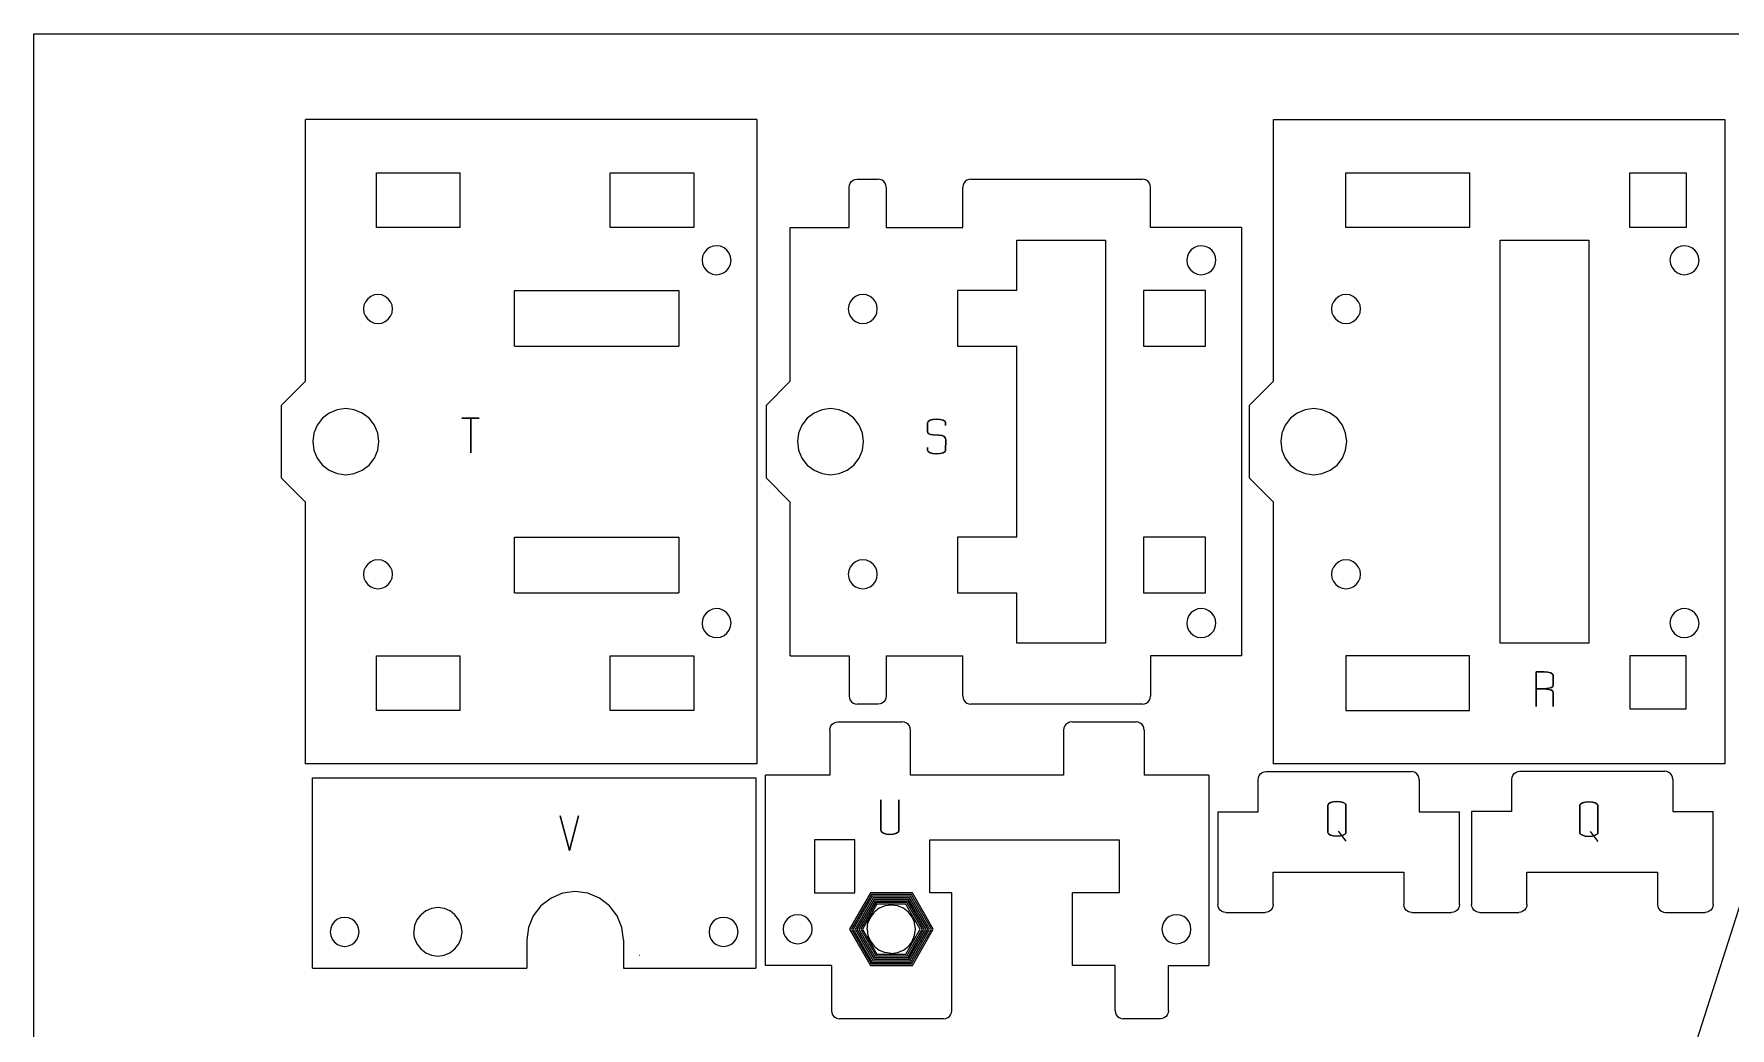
# Model space of a CAD drawing. Header units: millimetres. Extents: x -406 to 406, y -462 to 462.
# Drawn here: x -406.4 to -196, y 339.1 to 462.4 of the extents above; entities that cross this region are included whole.
import ezdxf

# ---------------------------------------------------------------- set-up
doc = ezdxf.new("R2010")
doc.units = ezdxf.units.MM
doc.header["$MEASUREMENT"] = 0

msp = doc.modelspace()

# ---------------------------------------------------------------- linework, layer by layer
for p, q in [((-406.4, 5.16), (-406.4, 462.36)), ((-406.4, 462.36), (406.4, 462.36)), ((-316.71, 451.75), (-372.71, 451.75)), ((-372.71, 419.29), (-372.71, 451.75)), ((-316.71, 451.75), (-316.71, 371.85)), ((-252.61, 451.75), (-196.61, 451.75)), ((-252.61, 419.29), (-252.61, 451.75)), ((-196.61, 451.75), (-196.61, 371.85)), ((-363.91, 445.15), (-353.51, 445.15)), ((-363.91, 438.35), (-363.91, 445.15)), ((-353.51, 438.35), (-353.51, 445.15)), ((-334.91, 445.15), (-324.51, 445.15)), ((-334.91, 438.35), (-334.91, 445.15)), ((-324.51, 445.15), (-324.51, 438.35)), ((-305.12, 443.85), (-304.96, 444.05)), ((-304.96, 444.05), (-304.76, 444.21)), ((-304.76, 444.21), (-304.51, 444.31)), ((-304.51, 444.31), (-304.26, 444.35)), ((-304.26, 444.35), (-301.66, 444.35)), ((-301.4, 444.31), (-301.66, 444.35)), ((-301.16, 444.21), (-301.4, 444.31)), ((-300.95, 444.05), (-301.16, 444.21)), ((-300.79, 443.85), (-300.95, 444.05)), ((-290.86, 444.05), (-291.02, 443.85)), ((-290.66, 444.21), (-290.86, 444.05)), ((-290.42, 444.31), (-290.66, 444.21)), ((-290.16, 444.35), (-290.42, 444.31)), ((-290.16, 444.35), (-268.86, 444.35)), ((-268.6, 444.31), (-268.86, 444.35)), ((-268.36, 444.21), (-268.6, 444.31)), ((-268.15, 444.05), (-268.36, 444.21)), ((-267.99, 443.85), (-268.15, 444.05)), ((-243.61, 438.35), (-243.61, 445.15)), ((-243.61, 445.15), (-228.3, 445.15)), ((-228.3, 445.15), (-228.3, 438.35)), ((-208.41, 438.35), (-208.41, 445.15)), ((-208.41, 445.15), (-201.41, 445.15)), ((-201.41, 445.15), (-201.41, 438.35)), ((-305.26, 443.35), (-305.22, 443.61)), ((-305.26, 438.35), (-305.26, 443.35)), ((-305.22, 443.61), (-305.12, 443.85)), ((-300.69, 443.61), (-300.79, 443.85)), ((-300.66, 443.35), (-300.69, 443.61)), ((-300.66, 443.35), (-300.66, 438.35)), ((-291.12, 443.61), (-291.16, 443.35)), ((-291.16, 438.35), (-291.16, 443.35)), ((-291.02, 443.85), (-291.12, 443.61)), ((-267.89, 443.61), (-267.99, 443.85)), ((-267.86, 443.35), (-267.89, 443.61)), ((-267.86, 438.35), (-267.86, 443.35)), ((-353.51, 438.35), (-363.91, 438.35)), ((-324.51, 438.35), (-334.91, 438.35)), ((-312.56, 419.29), (-312.56, 438.35)), ((-312.56, 438.35), (-305.26, 438.35)), ((-300.66, 438.35), (-291.16, 438.35)), ((-256.56, 438.35), (-267.86, 438.35)), ((-256.56, 438.35), (-256.56, 385.25)), ((-228.3, 438.35), (-243.61, 438.35)), ((-201.41, 438.35), (-208.41, 438.35)), ((-322.57, 435.88), (-322.95, 435.6)), ((-322.14, 436.05), (-322.57, 435.88)), ((-321.67, 436.1), (-322.14, 436.05)), ((-321.21, 436.03), (-321.67, 436.1)), ((-320.78, 435.84), (-321.21, 436.03)), ((-320.41, 435.54), (-320.78, 435.84)), ((-284.44, 430.55), (-284.44, 436.8)), ((-284.44, 436.8), (-273.44, 436.8)), ((-273.44, 436.8), (-273.44, 386.8)), ((-262.42, 435.88), (-262.8, 435.6)), ((-261.98, 436.05), (-262.42, 435.88)), ((-261.52, 436.1), (-261.98, 436.05)), ((-261.05, 436.02), (-261.52, 436.1)), ((-260.62, 435.84), (-261.05, 436.02)), ((-260.26, 435.54), (-260.62, 435.84)), ((-224.49, 386.8), (-224.49, 436.8)), ((-224.49, 436.8), (-213.49, 436.8)), ((-213.49, 436.8), (-213.49, 386.8)), ((-202.47, 435.88), (-202.85, 435.6)), ((-202.04, 436.05), (-202.47, 435.88)), ((-201.57, 436.1), (-202.04, 436.05)), ((-201.11, 436.02), (-201.57, 436.1)), ((-200.68, 435.84), (-201.11, 436.02)), ((-200.31, 435.54), (-200.68, 435.84)), ((-323.44, 434.8), (-323.51, 434.34)), ((-323.51, 434.34), (-323.46, 433.87)), ((-323.46, 433.87), (-323.29, 433.43)), ((-323.25, 435.23), (-323.44, 434.8)), ((-322.95, 435.6), (-323.25, 435.23)), ((-320.13, 435.16), (-320.41, 435.54)), ((-320.17, 433.36), (-319.98, 433.79)), ((-319.96, 434.72), (-320.13, 435.16)), ((-319.98, 433.79), (-319.91, 434.26)), ((-319.91, 434.26), (-319.96, 434.72)), ((-263.29, 434.8), (-263.36, 434.34)), ((-263.36, 434.34), (-263.31, 433.87)), ((-263.31, 433.87), (-263.14, 433.43)), ((-263.1, 435.23), (-263.29, 434.8)), ((-262.8, 435.6), (-263.1, 435.23)), ((-259.98, 435.16), (-260.26, 435.54)), ((-260.02, 433.36), (-259.83, 433.79)), ((-259.81, 434.72), (-259.98, 435.16)), ((-259.83, 433.79), (-259.76, 434.26)), ((-259.76, 434.26), (-259.81, 434.72)), ((-203.34, 434.8), (-203.41, 434.34)), ((-203.41, 434.34), (-203.36, 433.87)), ((-203.36, 433.87), (-203.19, 433.43)), ((-203.15, 435.23), (-203.34, 434.8)), ((-202.85, 435.6), (-203.15, 435.23)), ((-200.03, 435.16), (-200.31, 435.54)), ((-200.07, 433.36), (-199.88, 433.79)), ((-199.86, 434.72), (-200.03, 435.16)), ((-199.88, 433.79), (-199.81, 434.26)), ((-199.81, 434.26), (-199.86, 434.72)), ((-323.29, 433.43), (-323.01, 433.05)), ((-323.01, 433.05), (-322.64, 432.76)), ((-322.64, 432.76), (-322.21, 432.57)), ((-322.21, 432.57), (-321.75, 432.5)), ((-321.75, 432.5), (-321.28, 432.55)), ((-321.28, 432.55), (-320.84, 432.72)), ((-320.84, 432.72), (-320.47, 433)), ((-320.47, 433), (-320.17, 433.36)), ((-263.14, 433.43), (-262.86, 433.05)), ((-262.86, 433.05), (-262.49, 432.76)), ((-262.49, 432.76), (-262.06, 432.57)), ((-262.06, 432.57), (-261.6, 432.5)), ((-261.6, 432.5), (-261.13, 432.55)), ((-261.13, 432.55), (-260.69, 432.72)), ((-260.69, 432.72), (-260.31, 433)), ((-260.31, 433), (-260.02, 433.36)), ((-203.19, 433.43), (-202.91, 433.05)), ((-202.91, 433.05), (-202.55, 432.76)), ((-202.55, 432.76), (-202.12, 432.57)), ((-202.12, 432.57), (-201.65, 432.5)), ((-201.65, 432.5), (-201.18, 432.55)), ((-201.18, 432.55), (-200.75, 432.72)), ((-200.75, 432.72), (-200.37, 433)), ((-200.37, 433), (-200.07, 433.36)), ((-364.98, 429.52), (-365.27, 429.15)), ((-364.61, 429.81), (-364.98, 429.52)), ((-364.18, 429.99), (-364.61, 429.81)), ((-363.71, 430.05), (-364.18, 429.99)), ((-363.24, 429.99), (-363.71, 430.05)), ((-362.81, 429.81), (-363.24, 429.99)), ((-362.44, 429.52), (-362.81, 429.81)), ((-362.15, 429.15), (-362.44, 429.52)), ((-346.76, 430.55), (-326.39, 430.55)), ((-346.76, 423.65), (-346.76, 430.55)), ((-326.39, 430.55), (-326.39, 423.65)), ((-304.83, 429.52), (-305.12, 429.15)), ((-304.46, 429.81), (-304.83, 429.52)), ((-304.02, 429.99), (-304.46, 429.81)), ((-303.56, 430.05), (-304.02, 429.99)), ((-303.09, 429.99), (-303.56, 430.05)), ((-302.66, 429.81), (-303.09, 429.99)), ((-302.29, 429.52), (-302.66, 429.81)), ((-302, 429.15), (-302.29, 429.52)), ((-291.81, 430.55), (-291.81, 423.65)), ((-284.44, 430.55), (-291.81, 430.55)), ((-268.74, 430.55), (-268.74, 423.65)), ((-261.04, 430.55), (-268.74, 430.55)), ((-261.04, 423.65), (-261.04, 430.55)), ((-244.88, 429.52), (-245.17, 429.15)), ((-244.51, 429.81), (-244.88, 429.52)), ((-244.08, 429.99), (-244.51, 429.81)), ((-243.61, 430.05), (-244.08, 429.99)), ((-243.14, 429.99), (-243.61, 430.05)), ((-242.71, 429.81), (-243.14, 429.99)), ((-242.34, 429.52), (-242.71, 429.81)), ((-242.05, 429.15), (-242.34, 429.52)), ((-365.45, 428.71), (-365.51, 428.25)), ((-365.51, 428.25), (-365.45, 427.78)), ((-365.27, 429.15), (-365.45, 428.71)), ((-365.45, 427.78), (-365.27, 427.35)), ((-365.27, 427.35), (-364.98, 426.97)), ((-362.44, 426.97), (-362.15, 427.35)), ((-361.97, 428.71), (-362.15, 429.15)), ((-362.15, 427.35), (-361.97, 427.78)), ((-361.91, 428.25), (-361.97, 428.71)), ((-361.97, 427.78), (-361.91, 428.25)), ((-305.3, 428.71), (-305.36, 428.25)), ((-305.36, 428.25), (-305.3, 427.78)), ((-305.12, 429.15), (-305.3, 428.71)), ((-305.3, 427.78), (-305.12, 427.35)), ((-305.12, 427.35), (-304.83, 426.97)), ((-302.29, 426.97), (-302, 427.35)), ((-301.82, 428.71), (-302, 429.15)), ((-302, 427.35), (-301.82, 427.78)), ((-301.76, 428.25), (-301.82, 428.71)), ((-301.82, 427.78), (-301.76, 428.25)), ((-245.35, 428.71), (-245.41, 428.25)), ((-245.41, 428.25), (-245.35, 427.78)), ((-245.17, 429.15), (-245.35, 428.71)), ((-245.35, 427.78), (-245.17, 427.35)), ((-245.17, 427.35), (-244.88, 426.97)), ((-242.34, 426.97), (-242.05, 427.35)), ((-241.87, 428.71), (-242.05, 429.15)), ((-242.05, 427.35), (-241.87, 427.78)), ((-241.81, 428.25), (-241.87, 428.71)), ((-241.87, 427.78), (-241.81, 428.25)), ((-364.98, 426.97), (-364.61, 426.69)), ((-364.61, 426.69), (-364.18, 426.51)), ((-364.18, 426.51), (-363.71, 426.45)), ((-363.71, 426.45), (-363.24, 426.51)), ((-363.24, 426.51), (-362.81, 426.69)), ((-362.81, 426.69), (-362.44, 426.97)), ((-304.83, 426.97), (-304.46, 426.69)), ((-304.46, 426.69), (-304.02, 426.51)), ((-304.02, 426.51), (-303.56, 426.45)), ((-303.56, 426.45), (-303.09, 426.51)), ((-303.09, 426.51), (-302.66, 426.69)), ((-302.66, 426.69), (-302.29, 426.97)), ((-244.88, 426.97), (-244.51, 426.69)), ((-244.51, 426.69), (-244.08, 426.51)), ((-244.08, 426.51), (-243.61, 426.45)), ((-243.61, 426.45), (-243.14, 426.51)), ((-243.14, 426.51), (-242.71, 426.69)), ((-242.71, 426.69), (-242.34, 426.97)), ((-346.76, 423.65), (-326.39, 423.65)), ((-291.81, 423.65), (-284.44, 423.65)), ((-284.44, 399.95), (-284.44, 423.65)), ((-268.74, 423.65), (-261.04, 423.65)), ((-375.71, 416.29), (-372.71, 419.29)), ((-315.56, 416.29), (-312.56, 419.29)), ((-255.61, 416.29), (-252.61, 419.29)), ((-375.71, 416.29), (-375.71, 407.31)), ((-370.61, 414.7), (-371.26, 413.85)), ((-369.76, 415.35), (-370.61, 414.7)), ((-368.77, 415.76), (-369.76, 415.35)), ((-367.71, 415.9), (-368.77, 415.76)), ((-366.65, 415.76), (-367.71, 415.9)), ((-365.66, 415.35), (-366.65, 415.76)), ((-364.81, 414.7), (-365.66, 415.35)), ((-364.16, 413.85), (-364.81, 414.7)), ((-352.21, 414.73), (-353.29, 414.73)), ((-353.29, 414.73), (-351.15, 414.73)), ((-351.15, 414.73), (-352.21, 414.73)), ((-352.21, 414.73), (-352.21, 410.43)), ((-352.21, 410.43), (-352.21, 414.73)), ((-315.56, 416.29), (-315.56, 411.83)), ((-310.46, 414.7), (-311.11, 413.85)), ((-309.61, 415.35), (-310.46, 414.7)), ((-308.62, 415.76), (-309.61, 415.35)), ((-307.56, 415.9), (-308.62, 415.76)), ((-306.5, 415.76), (-307.56, 415.9)), ((-305.51, 415.35), (-306.5, 415.76)), ((-304.66, 414.7), (-305.51, 415.35)), ((-304.01, 413.85), (-304.66, 414.7)), ((-294.85, 414.55), (-294.41, 414.59)), ((-294.41, 414.59), (-294.85, 414.55)), ((-294.41, 414.59), (-293.97, 414.55)), ((-293.97, 414.55), (-294.41, 414.59)), ((-255.61, 416.29), (-255.61, 407.31)), ((-250.51, 414.7), (-251.16, 413.85)), ((-249.66, 415.35), (-250.51, 414.7)), ((-248.67, 415.76), (-249.66, 415.35)), ((-247.61, 415.9), (-248.67, 415.76)), ((-246.55, 415.76), (-247.61, 415.9)), ((-245.56, 415.35), (-246.55, 415.76)), ((-244.71, 414.7), (-245.56, 415.35)), ((-244.06, 413.85), (-244.71, 414.7)), ((-371.67, 412.86), (-371.81, 411.8)), ((-371.26, 413.85), (-371.67, 412.86)), ((-363.75, 412.86), (-364.16, 413.85)), ((-363.61, 411.8), (-363.75, 412.86)), ((-311.52, 412.86), (-311.66, 411.8)), ((-311.11, 413.85), (-311.52, 412.86)), ((-303.6, 412.86), (-304.01, 413.85)), ((-303.46, 411.8), (-303.6, 412.86)), ((-295.53, 414.11), (-295.51, 414.2)), ((-295.51, 414.2), (-295.53, 414.11)), ((-295.53, 413.04), (-295.53, 414.11)), ((-295.53, 414.11), (-295.53, 413.04)), ((-295.51, 412.93), (-295.53, 413.04)), ((-295.53, 413.04), (-295.51, 412.93)), ((-295.51, 414.2), (-295.45, 414.29)), ((-295.45, 414.29), (-295.51, 414.2)), ((-295.43, 412.83), (-295.51, 412.93)), ((-295.51, 412.93), (-295.43, 412.83)), ((-295.45, 414.29), (-295.21, 414.45)), ((-295.21, 414.45), (-295.45, 414.29)), ((-295.14, 412.67), (-295.43, 412.83)), ((-295.43, 412.83), (-295.14, 412.67)), ((-295.21, 414.45), (-294.85, 414.55)), ((-294.85, 414.55), (-295.21, 414.45)), ((-294.82, 412.63), (-295.14, 412.67)), ((-295.14, 412.67), (-294.82, 412.63)), ((-294.14, 412.61), (-294.82, 412.63)), ((-294.82, 412.63), (-294.14, 412.61)), ((-293.76, 412.57), (-294.14, 412.61)), ((-294.14, 412.61), (-293.76, 412.57)), ((-293.97, 414.55), (-293.6, 414.45)), ((-293.6, 414.45), (-293.97, 414.55)), ((-293.49, 412.47), (-293.76, 412.57)), ((-293.76, 412.57), (-293.49, 412.47)), ((-293.6, 414.45), (-293.36, 414.29)), ((-293.36, 414.29), (-293.6, 414.45)), ((-293.36, 414.29), (-293.3, 414.2)), ((-293.3, 414.2), (-293.36, 414.29)), ((-293.3, 414.2), (-293.28, 414.11)), ((-293.28, 414.11), (-293.3, 414.2)), ((-293.28, 414.11), (-293.28, 413.8)), ((-293.28, 413.8), (-293.28, 414.11)), ((-251.57, 412.86), (-251.71, 411.8)), ((-251.16, 413.85), (-251.57, 412.86)), ((-243.65, 412.86), (-244.06, 413.85)), ((-243.51, 411.8), (-243.65, 412.86)), ((-371.81, 411.8), (-371.67, 410.74)), ((-371.67, 410.74), (-371.26, 409.75)), ((-364.16, 409.75), (-363.75, 410.74)), ((-363.75, 410.74), (-363.61, 411.8)), ((-315.56, 411.83), (-315.56, 411.8)), ((-315.56, 411.8), (-315.56, 411.77)), ((-315.56, 411.77), (-315.56, 407.31)), ((-311.66, 411.8), (-311.52, 410.74)), ((-311.52, 410.74), (-311.11, 409.75)), ((-304.01, 409.75), (-303.6, 410.74)), ((-303.6, 410.74), (-303.46, 411.8)), ((-295.53, 411.06), (-295.53, 410.76)), ((-295.53, 410.76), (-295.53, 411.06)), ((-295.53, 410.76), (-295.51, 410.66)), ((-295.51, 410.66), (-295.53, 410.76)), ((-295.51, 410.66), (-295.45, 410.57)), ((-295.45, 410.57), (-295.51, 410.66)), ((-295.45, 410.57), (-295.21, 410.42)), ((-295.21, 410.42), (-295.45, 410.57)), ((-295.21, 410.42), (-294.85, 410.31)), ((-294.85, 410.31), (-295.21, 410.42)), ((-293.97, 410.31), (-293.6, 410.42)), ((-293.6, 410.42), (-293.97, 410.31)), ((-293.6, 410.42), (-293.36, 410.57)), ((-293.36, 410.57), (-293.6, 410.42)), ((-293.33, 412.28), (-293.49, 412.47)), ((-293.49, 412.47), (-293.33, 412.28)), ((-293.36, 410.57), (-293.3, 410.66)), ((-293.3, 410.66), (-293.36, 410.57)), ((-293.27, 412.03), (-293.33, 412.28)), ((-293.33, 412.28), (-293.27, 412.03)), ((-293.3, 410.66), (-293.28, 410.76)), ((-293.28, 410.76), (-293.3, 410.66)), ((-293.28, 410.76), (-293.27, 412.03)), ((-293.27, 412.03), (-293.28, 410.76)), ((-251.71, 411.8), (-251.57, 410.74)), ((-251.57, 410.74), (-251.16, 409.75)), ((-244.06, 409.75), (-243.65, 410.74)), ((-243.65, 410.74), (-243.51, 411.8)), ((-371.26, 409.75), (-370.61, 408.9)), ((-370.61, 408.9), (-369.76, 408.25)), ((-365.66, 408.25), (-364.81, 408.9)), ((-364.81, 408.9), (-364.16, 409.75)), ((-311.11, 409.75), (-310.46, 408.9)), ((-310.46, 408.9), (-309.61, 408.25)), ((-305.51, 408.25), (-304.66, 408.9)), ((-304.66, 408.9), (-304.01, 409.75)), ((-294.85, 410.31), (-294.41, 410.28)), ((-294.41, 410.28), (-294.85, 410.31)), ((-294.41, 410.28), (-293.97, 410.31)), ((-293.97, 410.31), (-294.41, 410.28)), ((-251.16, 409.75), (-250.51, 408.9)), ((-250.51, 408.9), (-249.66, 408.25)), ((-245.56, 408.25), (-244.71, 408.9)), ((-244.71, 408.9), (-244.06, 409.75)), ((-375.71, 407.31), (-372.71, 404.31)), ((-369.76, 408.25), (-368.77, 407.84)), ((-368.77, 407.84), (-367.71, 407.7)), ((-367.71, 407.7), (-366.65, 407.84)), ((-366.65, 407.84), (-365.66, 408.25)), ((-315.56, 407.31), (-312.56, 404.31)), ((-309.61, 408.25), (-308.62, 407.84)), ((-308.62, 407.84), (-307.56, 407.7)), ((-307.56, 407.7), (-306.5, 407.84)), ((-306.5, 407.84), (-305.51, 408.25)), ((-255.61, 407.31), (-252.61, 404.31)), ((-249.66, 408.25), (-248.67, 407.84)), ((-248.67, 407.84), (-247.61, 407.7)), ((-247.61, 407.7), (-246.55, 407.84)), ((-246.55, 407.84), (-245.56, 408.25)), ((-372.71, 371.85), (-372.71, 404.31)), ((-312.56, 385.25), (-312.56, 404.31)), ((-252.61, 371.85), (-252.61, 404.31)), ((-346.76, 393.05), (-346.76, 399.95)), ((-346.76, 399.95), (-326.39, 399.95)), ((-326.39, 399.95), (-326.39, 393.05)), ((-284.44, 399.95), (-291.81, 399.95)), ((-291.81, 399.95), (-291.81, 393.05)), ((-268.74, 399.95), (-268.74, 393.05)), ((-261.04, 399.95), (-268.74, 399.95)), ((-261.04, 393.05), (-261.04, 399.95)), ((-365.45, 395.81), (-365.51, 395.35)), ((-365.27, 396.25), (-365.45, 395.81)), ((-364.98, 396.62), (-365.27, 396.25)), ((-364.61, 396.91), (-364.98, 396.62)), ((-364.18, 397.09), (-364.61, 396.91)), ((-363.71, 397.15), (-364.18, 397.09)), ((-363.24, 397.09), (-363.71, 397.15)), ((-362.81, 396.91), (-363.24, 397.09)), ((-362.44, 396.62), (-362.81, 396.91)), ((-362.15, 396.25), (-362.44, 396.62)), ((-361.97, 395.81), (-362.15, 396.25)), ((-361.91, 395.35), (-361.97, 395.81)), ((-305.3, 395.81), (-305.36, 395.35)), ((-305.12, 396.25), (-305.3, 395.81)), ((-304.83, 396.62), (-305.12, 396.25)), ((-304.46, 396.91), (-304.83, 396.62)), ((-304.02, 397.09), (-304.46, 396.91)), ((-303.56, 397.15), (-304.02, 397.09)), ((-303.09, 397.09), (-303.56, 397.15)), ((-302.66, 396.91), (-303.09, 397.09)), ((-302.29, 396.62), (-302.66, 396.91)), ((-302, 396.25), (-302.29, 396.62)), ((-301.82, 395.81), (-302, 396.25)), ((-301.76, 395.35), (-301.82, 395.81)), ((-245.35, 395.81), (-245.41, 395.35)), ((-245.17, 396.25), (-245.35, 395.81)), ((-244.88, 396.62), (-245.17, 396.25)), ((-244.51, 396.91), (-244.88, 396.62)), ((-244.08, 397.09), (-244.51, 396.91)), ((-243.61, 397.15), (-244.08, 397.09)), ((-243.14, 397.09), (-243.61, 397.15)), ((-242.71, 396.91), (-243.14, 397.09)), ((-242.34, 396.62), (-242.71, 396.91)), ((-242.05, 396.25), (-242.34, 396.62)), ((-241.87, 395.81), (-242.05, 396.25)), ((-241.81, 395.35), (-241.87, 395.81)), ((-365.51, 395.35), (-365.45, 394.88)), ((-365.45, 394.88), (-365.27, 394.45)), ((-365.27, 394.45), (-364.98, 394.07)), ((-364.98, 394.07), (-364.61, 393.79)), ((-364.61, 393.79), (-364.18, 393.61)), ((-364.18, 393.61), (-363.71, 393.55)), ((-363.71, 393.55), (-363.24, 393.61)), ((-363.24, 393.61), (-362.81, 393.79)), ((-362.81, 393.79), (-362.44, 394.07)), ((-362.44, 394.07), (-362.15, 394.45)), ((-362.15, 394.45), (-361.97, 394.88)), ((-361.97, 394.88), (-361.91, 395.35)), ((-305.36, 395.35), (-305.3, 394.88)), ((-305.3, 394.88), (-305.12, 394.45)), ((-305.12, 394.45), (-304.83, 394.07)), ((-304.83, 394.07), (-304.46, 393.79)), ((-304.46, 393.79), (-304.02, 393.61)), ((-304.02, 393.61), (-303.56, 393.55)), ((-303.56, 393.55), (-303.09, 393.61)), ((-303.09, 393.61), (-302.66, 393.79)), ((-302.66, 393.79), (-302.29, 394.07)), ((-302.29, 394.07), (-302, 394.45)), ((-302, 394.45), (-301.82, 394.88)), ((-301.82, 394.88), (-301.76, 395.35)), ((-245.41, 395.35), (-245.35, 394.88)), ((-245.35, 394.88), (-245.17, 394.45)), ((-245.17, 394.45), (-244.88, 394.07)), ((-244.88, 394.07), (-244.51, 393.79)), ((-244.51, 393.79), (-244.08, 393.61)), ((-244.08, 393.61), (-243.61, 393.55)), ((-243.61, 393.55), (-243.14, 393.61)), ((-243.14, 393.61), (-242.71, 393.79)), ((-242.71, 393.79), (-242.34, 394.07)), ((-242.34, 394.07), (-242.05, 394.45)), ((-242.05, 394.45), (-241.87, 394.88)), ((-241.87, 394.88), (-241.81, 395.35)), ((-346.76, 393.05), (-326.39, 393.05)), ((-291.81, 393.05), (-284.44, 393.05)), ((-284.44, 386.8), (-284.44, 393.05)), ((-268.74, 393.05), (-261.04, 393.05)), ((-323.46, 389.72), (-323.51, 389.26)), ((-323.29, 390.16), (-323.46, 389.72)), ((-323.01, 390.54), (-323.29, 390.16)), ((-322.64, 390.84), (-323.01, 390.54)), ((-322.21, 391.03), (-322.64, 390.84)), ((-321.75, 391.1), (-322.21, 391.03)), ((-321.28, 391.05), (-321.75, 391.1)), ((-320.84, 390.88), (-321.28, 391.05)), ((-320.47, 390.6), (-320.84, 390.88)), ((-320.17, 390.23), (-320.47, 390.6)), ((-319.98, 389.8), (-320.17, 390.23)), ((-319.91, 389.34), (-319.98, 389.8)), ((-319.96, 388.87), (-319.91, 389.34)), ((-263.28, 389.81), (-263.36, 389.34)), ((-263.36, 389.34), (-263.31, 388.88)), ((-263.09, 390.24), (-263.28, 389.81)), ((-262.8, 390.6), (-263.09, 390.24)), ((-262.42, 390.88), (-262.8, 390.6)), ((-261.98, 391.05), (-262.42, 390.88)), ((-261.51, 391.1), (-261.98, 391.05)), ((-261.05, 391.02), (-261.51, 391.1)), ((-260.62, 390.83), (-261.05, 391.02)), ((-260.25, 390.54), (-260.62, 390.83)), ((-259.98, 390.16), (-260.25, 390.54)), ((-259.81, 389.72), (-259.98, 390.16)), ((-259.76, 389.25), (-259.81, 389.72)), ((-203.34, 389.8), (-203.41, 389.34)), ((-203.41, 389.34), (-203.36, 388.87)), ((-203.15, 390.23), (-203.34, 389.8)), ((-202.85, 390.6), (-203.15, 390.23)), ((-202.47, 390.88), (-202.85, 390.6)), ((-202.03, 391.05), (-202.47, 390.88)), ((-201.57, 391.1), (-202.03, 391.05)), ((-201.1, 391.02), (-201.57, 391.1)), ((-200.67, 390.83), (-201.1, 391.02)), ((-200.31, 390.54), (-200.67, 390.83)), ((-200.03, 390.16), (-200.31, 390.54)), ((-199.86, 389.72), (-200.03, 390.16)), ((-199.81, 389.25), (-199.86, 389.72)), ((-323.51, 389.26), (-323.44, 388.79)), ((-323.44, 388.79), (-323.25, 388.36)), ((-323.25, 388.36), (-322.95, 388)), ((-322.95, 388), (-322.57, 387.72)), ((-322.57, 387.72), (-322.14, 387.55)), ((-322.14, 387.55), (-321.67, 387.5)), ((-321.67, 387.5), (-321.21, 387.57)), ((-321.21, 387.57), (-320.78, 387.76)), ((-320.78, 387.76), (-320.41, 388.05)), ((-320.41, 388.05), (-320.13, 388.43)), ((-320.13, 388.43), (-319.96, 388.87)), ((-263.31, 388.88), (-263.14, 388.44)), ((-263.14, 388.44), (-262.86, 388.06)), ((-262.86, 388.06), (-262.5, 387.76)), ((-262.5, 387.76), (-262.07, 387.57)), ((-262.07, 387.57), (-261.6, 387.5)), ((-261.6, 387.5), (-261.14, 387.55)), ((-261.14, 387.55), (-260.7, 387.72)), ((-260.7, 387.72), (-260.32, 387.99)), ((-260.32, 387.99), (-260.02, 388.36)), ((-260.02, 388.36), (-259.83, 388.79)), ((-259.83, 388.79), (-259.76, 389.25)), ((-203.36, 388.87), (-203.19, 388.44)), ((-203.19, 388.44), (-202.91, 388.06)), ((-202.91, 388.06), (-202.55, 387.76)), ((-202.55, 387.76), (-202.12, 387.57)), ((-202.12, 387.57), (-201.65, 387.5)), ((-201.65, 387.5), (-201.19, 387.55)), ((-201.19, 387.55), (-200.75, 387.72)), ((-200.75, 387.72), (-200.37, 387.99)), ((-200.37, 387.99), (-200.07, 388.36)), ((-200.07, 388.36), (-199.88, 388.79)), ((-199.88, 388.79), (-199.81, 389.25)), ((-363.91, 385.25), (-353.51, 385.25)), ((-363.91, 378.45), (-363.91, 385.25)), ((-353.51, 378.45), (-353.51, 385.25)), ((-334.91, 385.25), (-324.51, 385.25)), ((-334.91, 378.45), (-334.91, 385.25)), ((-324.51, 385.25), (-324.51, 378.45)), ((-312.56, 385.25), (-305.26, 385.25)), ((-305.26, 385.25), (-305.25, 380.25)), ((-300.66, 385.25), (-300.66, 380.25)), ((-300.66, 385.25), (-291.16, 385.25)), ((-291.16, 380.25), (-291.16, 385.25)), ((-273.44, 386.8), (-284.44, 386.8)), ((-256.56, 385.25), (-267.86, 385.25)), ((-267.86, 385.25), (-267.86, 380.25)), ((-243.61, 385.25), (-243.61, 378.45)), ((-228.3, 385.25), (-243.61, 385.25)), ((-228.3, 378.45), (-228.3, 385.25)), ((-213.49, 386.8), (-224.49, 386.8)), ((-208.41, 385.25), (-208.41, 378.65)), ((-201.41, 385.25), (-208.41, 385.25)), ((-201.41, 378.65), (-201.41, 385.25)), ((-219.01, 383.26), (-220.03, 383.26)), ((-220.03, 383.26), (-220.03, 381.15)), ((-220.03, 378.95), (-220.03, 383.26)), ((-220.03, 383.26), (-219.01, 383.26)), ((-218.58, 383.22), (-219.01, 383.26)), ((-219.01, 383.26), (-218.58, 383.22)), ((-218.21, 383.12), (-218.58, 383.22)), ((-218.58, 383.22), (-218.21, 383.12)), ((-217.97, 382.96), (-218.21, 383.12)), ((-218.21, 383.12), (-217.97, 382.96)), ((-186.23, 381.03), (-283.62, 75.63)), ((-220.03, 381.15), (-219.01, 381.15)), ((-219.01, 381.15), (-220.03, 381.15)), ((-220.03, 381.15), (-220.03, 378.95)), ((-219.01, 381.15), (-218.46, 381.21)), ((-218.46, 381.21), (-219.01, 381.15)), ((-219.01, 381.15), (-218.46, 381.08)), ((-218.46, 381.08), (-219.01, 381.15)), ((-218.46, 381.21), (-218.12, 381.32)), ((-218.12, 381.32), (-218.46, 381.21)), ((-218.46, 381.08), (-218.12, 380.97)), ((-218.12, 380.97), (-218.46, 381.08)), ((-218.12, 381.32), (-217.94, 381.45)), ((-217.94, 381.45), (-218.12, 381.32)), ((-218.12, 380.97), (-217.94, 380.84)), ((-217.94, 380.84), (-218.12, 380.97)), ((-217.91, 382.87), (-217.97, 382.96)), ((-217.97, 382.96), (-217.91, 382.87)), ((-217.94, 381.45), (-217.89, 381.61)), ((-217.89, 381.61), (-217.94, 381.45)), ((-217.89, 382.77), (-217.91, 382.87)), ((-217.91, 382.87), (-217.89, 382.77)), ((-217.89, 381.61), (-217.89, 382.77)), ((-217.89, 382.77), (-217.89, 381.61)), ((-305.25, 380.25), (-305.22, 379.99)), ((-305.22, 379.99), (-305.12, 379.75)), ((-305.12, 379.75), (-304.96, 379.54)), ((-304.96, 379.54), (-304.75, 379.38)), ((-304.75, 379.38), (-304.51, 379.28)), ((-304.51, 379.28), (-304.25, 379.25)), ((-301.66, 379.25), (-304.25, 379.25)), ((-301.4, 379.28), (-301.66, 379.25)), ((-301.16, 379.38), (-301.4, 379.28)), ((-300.95, 379.54), (-301.16, 379.38)), ((-300.79, 379.75), (-300.95, 379.54)), ((-300.69, 379.99), (-300.79, 379.75)), ((-300.66, 380.25), (-300.69, 379.99)), ((-291.16, 380.25), (-291.12, 379.99)), ((-291.12, 379.99), (-291.02, 379.75)), ((-291.02, 379.75), (-290.86, 379.54)), ((-290.86, 379.54), (-290.66, 379.38)), ((-290.66, 379.38), (-290.42, 379.28)), ((-290.42, 379.28), (-290.16, 379.25)), ((-268.86, 379.25), (-290.16, 379.25)), ((-268.86, 379.25), (-268.6, 379.28)), ((-268.6, 379.28), (-268.36, 379.38)), ((-268.36, 379.38), (-268.15, 379.54)), ((-268.15, 379.54), (-267.99, 379.75)), ((-267.99, 379.75), (-267.89, 379.99)), ((-267.89, 379.99), (-267.86, 380.25)), ((-217.94, 380.84), (-217.89, 380.68)), ((-217.89, 380.68), (-217.94, 380.84)), ((-217.89, 380.68), (-217.89, 378.95)), ((-217.89, 378.95), (-217.89, 380.68)), ((-353.51, 378.45), (-363.91, 378.45)), ((-324.51, 378.45), (-334.91, 378.45)), ((-307.51, 376.54), (-307.35, 376.75)), ((-307.35, 376.75), (-307.14, 376.9)), ((-307.14, 376.9), (-306.9, 377)), ((-306.9, 377), (-306.64, 377.04)), ((-306.64, 377.04), (-298.64, 377.04)), ((-298.38, 377), (-298.64, 377.04)), ((-298.14, 376.9), (-298.38, 377)), ((-297.94, 376.75), (-298.14, 376.9)), ((-297.78, 376.54), (-297.94, 376.75)), ((-278.35, 376.75), (-278.51, 376.54)), ((-278.14, 376.9), (-278.35, 376.75)), ((-277.9, 377), (-278.14, 376.9)), ((-277.64, 377.04), (-277.9, 377)), ((-277.64, 377.04), (-269.64, 377.04)), ((-269.38, 377), (-269.64, 377.04)), ((-269.14, 376.9), (-269.38, 377)), ((-268.94, 376.75), (-269.14, 376.9)), ((-268.78, 376.54), (-268.94, 376.75)), ((-243.61, 378.45), (-228.3, 378.45)), ((-208.41, 378.65), (-201.41, 378.65)), ((-307.64, 376.04), (-307.61, 376.3)), ((-307.64, 376.04), (-307.64, 370.44)), ((-307.61, 376.3), (-307.51, 376.54)), ((-297.68, 376.3), (-297.78, 376.54)), ((-297.64, 376.04), (-297.68, 376.3)), ((-297.64, 370.44), (-297.64, 376.04)), ((-278.61, 376.3), (-278.64, 376.04)), ((-278.64, 376.04), (-278.64, 370.44)), ((-278.51, 376.54), (-278.61, 376.3)), ((-268.68, 376.3), (-268.78, 376.54)), ((-268.64, 376.04), (-268.68, 376.3)), ((-268.64, 376.04), (-268.64, 370.44)), ((-316.71, 371.85), (-372.71, 371.85)), ((-307.64, 370.44), (-315.64, 370.44)), ((-315.64, 346.84), (-315.64, 370.44)), ((-278.64, 370.44), (-297.64, 370.44)), ((-260.64, 370.44), (-268.64, 370.44)), ((-260.64, 370.44), (-260.64, 346.84)), ((-254.47, 370.16), (-254.37, 370.41)), ((-254.37, 370.41), (-254.21, 370.61)), ((-254.21, 370.61), (-254, 370.77)), ((-254, 370.77), (-253.76, 370.87)), ((-253.76, 370.87), (-253.5, 370.91)), ((-253.5, 370.91), (-235.53, 370.91)), ((-196.61, 371.85), (-252.61, 371.85)), ((-235.28, 370.87), (-235.53, 370.91)), ((-235.03, 370.77), (-235.28, 370.87)), ((-234.83, 370.61), (-235.03, 370.77)), ((-234.67, 370.41), (-234.83, 370.61)), ((-234.57, 370.16), (-234.67, 370.41)), ((-222.99, 370.18), (-222.89, 370.42)), ((-222.89, 370.42), (-222.73, 370.63)), ((-222.73, 370.63), (-222.53, 370.79)), ((-222.53, 370.79), (-222.29, 370.89)), ((-222.29, 370.89), (-222.03, 370.92)), ((-222.03, 370.92), (-204.06, 370.92)), ((-203.8, 370.89), (-204.06, 370.92)), ((-203.56, 370.79), (-203.8, 370.89)), ((-203.35, 370.63), (-203.56, 370.79)), ((-203.19, 370.42), (-203.35, 370.63)), ((-203.09, 370.18), (-203.19, 370.42)), ((-371.84, 346.51), (-371.84, 370.11)), ((-371.84, 370.11), (-316.84, 370.11)), ((-316.84, 370.11), (-316.84, 346.51)), ((-254.5, 369.91), (-254.47, 370.16)), ((-254.5, 365.91), (-254.5, 369.91)), ((-234.53, 369.91), (-234.57, 370.16)), ((-234.53, 369.91), (-234.53, 365.91)), ((-223.03, 369.92), (-222.99, 370.18)), ((-223.03, 365.92), (-223.03, 369.92)), ((-203.06, 369.92), (-203.09, 370.18)), ((-203.06, 369.92), (-203.06, 365.92)), ((-301.32, 363.58), (-301.32, 367.39)), ((-301.32, 367.39), (-301.32, 363.58)), ((-299.09, 363.49), (-299.07, 367.39)), ((-299.07, 367.39), (-299.07, 363.58)), ((-245.84, 366.8), (-245.86, 366.7)), ((-245.86, 366.7), (-245.84, 366.8)), ((-245.86, 366.7), (-245.86, 363.35)), ((-245.86, 363.35), (-245.86, 366.7)), ((-245.78, 366.88), (-245.84, 366.8)), ((-245.84, 366.8), (-245.78, 366.88)), ((-245.54, 367.04), (-245.78, 366.88)), ((-245.78, 366.88), (-245.54, 367.04)), ((-245.18, 367.15), (-245.54, 367.04)), ((-245.54, 367.04), (-245.18, 367.15)), ((-244.74, 367.18), (-245.18, 367.15)), ((-245.18, 367.15), (-244.74, 367.18)), ((-244.3, 367.15), (-244.74, 367.18)), ((-244.74, 367.18), (-244.3, 367.15)), ((-243.94, 367.04), (-244.3, 367.15)), ((-244.3, 367.15), (-243.94, 367.04)), ((-243.69, 366.88), (-243.94, 367.04)), ((-243.94, 367.04), (-243.69, 366.88)), ((-243.63, 366.8), (-243.69, 366.88)), ((-243.69, 366.88), (-243.63, 366.8)), ((-243.61, 366.7), (-243.63, 366.8)), ((-243.63, 366.8), (-243.61, 366.7)), ((-243.61, 363.35), (-243.61, 366.7)), ((-243.61, 366.7), (-243.61, 363.35)), ((-214.58, 366.76), (-214.6, 366.66)), ((-214.6, 366.66), (-214.58, 366.76)), ((-214.6, 366.66), (-214.6, 363.32)), ((-214.6, 363.32), (-214.6, 366.66)), ((-214.52, 366.85), (-214.58, 366.76)), ((-214.58, 366.76), (-214.52, 366.85)), ((-214.28, 367), (-214.52, 366.85)), ((-214.52, 366.85), (-214.28, 367)), ((-213.92, 367.11), (-214.28, 367)), ((-214.28, 367), (-213.92, 367.11)), ((-213.48, 367.14), (-213.92, 367.11)), ((-213.92, 367.11), (-213.48, 367.14)), ((-213.04, 367.11), (-213.48, 367.14)), ((-213.48, 367.14), (-213.04, 367.11)), ((-212.68, 367), (-213.04, 367.11)), ((-213.04, 367.11), (-212.68, 367)), ((-212.44, 366.85), (-212.68, 367)), ((-212.68, 367), (-212.44, 366.85)), ((-212.37, 366.76), (-212.44, 366.85)), ((-212.44, 366.85), (-212.37, 366.76)), ((-212.35, 366.66), (-212.37, 366.76)), ((-212.37, 366.76), (-212.35, 366.66)), ((-212.35, 363.32), (-212.35, 366.66)), ((-212.35, 366.66), (-212.35, 363.32)), ((-339.97, 361.1), (-341.09, 365.41)), ((-341.09, 365.41), (-339.97, 361.1)), ((-339.97, 361.1), (-338.85, 365.41)), ((-338.85, 365.41), (-339.97, 361.1)), ((-259.5, 365.91), (-254.5, 365.91)), ((-259.5, 365.91), (-259.5, 354.41)), ((-234.53, 365.91), (-229.53, 365.91)), ((-229.53, 354.41), (-229.53, 365.91)), ((-228.03, 365.92), (-228.03, 354.42)), ((-223.03, 365.92), (-228.03, 365.92)), ((-203.06, 365.92), (-198.06, 365.92)), ((-198.06, 354.42), (-198.06, 365.92)), ((-304.54, 362.44), (-309.54, 362.43)), ((-309.54, 362.43), (-309.54, 355.83)), ((-304.54, 355.84), (-304.54, 362.44)), ((-301.3, 363.49), (-301.32, 363.58)), ((-301.32, 363.58), (-301.3, 363.49)), ((-301.24, 363.4), (-301.3, 363.49)), ((-301.3, 363.49), (-301.24, 363.4)), ((-301, 363.24), (-301.24, 363.4)), ((-301.24, 363.4), (-301, 363.24)), ((-300.63, 363.14), (-301, 363.24)), ((-301, 363.24), (-300.63, 363.14)), ((-300.19, 363.1), (-300.63, 363.14)), ((-300.63, 363.14), (-300.19, 363.1)), ((-299.75, 363.14), (-300.19, 363.1)), ((-300.19, 363.1), (-299.75, 363.14)), ((-299.39, 363.24), (-299.75, 363.14)), ((-299.75, 363.14), (-299.39, 363.24)), ((-299.15, 363.4), (-299.39, 363.24)), ((-299.39, 363.24), (-299.15, 363.4)), ((-299.09, 363.49), (-299.15, 363.4)), ((-299.15, 363.4), (-299.09, 363.49)), ((-299.07, 363.58), (-299.09, 363.49)), ((-295.24, 355.84), (-295.24, 362.44)), ((-295.24, 362.44), (-271.74, 362.44)), ((-271.74, 362.44), (-271.74, 355.84)), ((-245.86, 363.35), (-245.84, 363.26)), ((-245.84, 363.26), (-245.86, 363.35)), ((-245.84, 363.26), (-245.78, 363.17)), ((-245.78, 363.17), (-245.84, 363.26)), ((-245.78, 363.17), (-245.54, 363.01)), ((-245.54, 363.01), (-245.78, 363.17)), ((-245.54, 363.01), (-245.18, 362.91)), ((-245.18, 362.91), (-245.54, 363.01)), ((-245.18, 362.91), (-244.74, 362.87)), ((-244.74, 362.87), (-245.18, 362.91)), ((-244.74, 362.87), (-244.3, 362.91)), ((-244.3, 362.91), (-244.74, 362.87)), ((-244.58, 363.48), (-243.62, 362.26)), ((-244.3, 362.91), (-243.94, 363.01)), ((-243.94, 363.01), (-244.3, 362.91)), ((-243.94, 363.01), (-243.69, 363.17)), ((-243.69, 363.17), (-243.94, 363.01)), ((-243.69, 363.17), (-243.63, 363.26)), ((-243.63, 363.26), (-243.69, 363.17)), ((-243.63, 363.26), (-243.61, 363.35)), ((-243.61, 363.35), (-243.63, 363.26)), ((-214.6, 363.32), (-214.58, 363.22)), ((-214.58, 363.22), (-214.6, 363.32)), ((-214.58, 363.22), (-214.52, 363.13)), ((-214.52, 363.13), (-214.58, 363.22)), ((-214.52, 363.13), (-214.28, 362.98)), ((-214.28, 362.98), (-214.52, 363.13)), ((-214.28, 362.98), (-213.92, 362.87)), ((-213.92, 362.87), (-214.28, 362.98)), ((-213.92, 362.87), (-213.48, 362.84)), ((-213.48, 362.84), (-213.92, 362.87)), ((-213.48, 362.84), (-213.04, 362.87)), ((-213.04, 362.87), (-213.48, 362.84)), ((-213.32, 363.44), (-212.36, 362.22)), ((-213.04, 362.87), (-212.68, 362.98)), ((-212.68, 362.98), (-213.04, 362.87)), ((-212.68, 362.98), (-212.44, 363.13)), ((-212.44, 363.13), (-212.68, 362.98)), ((-212.44, 363.13), (-212.37, 363.22)), ((-212.37, 363.22), (-212.44, 363.13)), ((-212.37, 363.22), (-212.35, 363.32)), ((-212.35, 363.32), (-212.37, 363.22)), ((-252.63, 354.41), (-252.63, 358.41)), ((-252.63, 358.41), (-236.43, 358.41)), ((-236.43, 358.41), (-236.43, 354.41)), ((-221.16, 358.42), (-204.96, 358.42)), ((-221.16, 354.42), (-221.16, 358.42)), ((-204.96, 358.42), (-204.96, 354.42)), ((-340.8, 355.8), (-342.24, 355.2)), ((-339.24, 356.01), (-340.8, 355.8)), ((-337.69, 355.8), (-339.24, 356.01)), ((-336.24, 355.2), (-337.69, 355.8)), ((-309.54, 355.83), (-304.54, 355.84)), ((-302.61, 355.83), (-305.2, 351.33)), ((-297.41, 355.83), (-302.61, 355.83)), ((-294.81, 351.33), (-297.41, 355.83)), ((-292.53, 355.84), (-295.24, 355.84)), ((-292.53, 341.24), (-292.53, 355.84)), ((-271.74, 355.84), (-277.53, 355.84)), ((-277.53, 346.84), (-277.53, 355.84)), ((-357.78, 353.61), (-358.37, 353.13)), ((-357.74, 353.61), (-357.78, 353.61)), ((-357.06, 353.91), (-357.74, 353.61)), ((-357.02, 353.91), (-357.06, 353.91)), ((-356.28, 354.01), (-357.02, 353.91)), ((-356.24, 354.01), (-356.28, 354.01)), ((-355.5, 353.91), (-356.24, 354.01)), ((-355.47, 353.91), (-355.5, 353.91)), ((-354.78, 353.61), (-355.47, 353.91)), ((-354.74, 353.61), (-354.78, 353.61)), ((-354.16, 353.13), (-354.74, 353.61)), ((-343.49, 354.25), (-344.44, 353.01)), ((-342.24, 355.2), (-343.49, 354.25)), ((-335, 354.25), (-336.24, 355.2)), ((-334.05, 353.01), (-335, 354.25)), ((-302.49, 355.63), (-304.97, 351.33)), ((-302.38, 355.43), (-304.74, 351.33)), ((-302.26, 355.23), (-304.51, 351.33)), ((-302.14, 355.03), (-304.28, 351.33)), ((-302.03, 354.83), (-304.05, 351.33)), ((-301.91, 354.63), (-303.82, 351.33)), ((-301.8, 354.43), (-303.59, 351.33)), ((-297.53, 355.63), (-302.49, 355.63)), ((-297.64, 355.43), (-302.38, 355.43)), ((-297.76, 355.23), (-302.26, 355.23)), ((-301.53, 353.94), (-302.15, 353.46)), ((-297.87, 355.03), (-302.14, 355.03)), ((-297.99, 354.83), (-302.03, 354.83)), ((-298.1, 354.63), (-301.91, 354.63)), ((-298.22, 354.43), (-301.8, 354.43)), ((-300.8, 354.24), (-301.53, 353.94)), ((-300.03, 354.34), (-300.8, 354.24)), ((-299.25, 354.24), (-300.03, 354.34)), ((-298.53, 353.94), (-299.25, 354.24)), ((-297.9, 353.46), (-298.53, 353.94)), ((-296.43, 351.33), (-298.22, 354.43)), ((-296.2, 351.33), (-298.1, 354.63)), ((-295.97, 351.33), (-297.99, 354.83)), ((-295.74, 351.33), (-297.87, 355.03)), ((-295.5, 351.33), (-297.76, 355.23)), ((-295.27, 351.33), (-297.64, 355.43)), ((-295.04, 351.33), (-297.53, 355.63)), ((-259.47, 354.15), (-259.5, 354.41)), ((-259.37, 353.91), (-259.47, 354.15)), ((-259.21, 353.7), (-259.37, 353.91)), ((-259, 353.54), (-259.21, 353.7)), ((-252.93, 353.7), (-253.13, 353.54)), ((-252.77, 353.91), (-252.93, 353.7)), ((-252.67, 354.15), (-252.77, 353.91)), ((-252.63, 354.41), (-252.67, 354.15)), ((-236.4, 354.15), (-236.43, 354.41)), ((-236.3, 353.91), (-236.4, 354.15)), ((-236.14, 353.7), (-236.3, 353.91)), ((-235.93, 353.54), (-236.14, 353.7)), ((-229.83, 353.7), (-230.03, 353.54)), ((-229.67, 353.91), (-229.83, 353.7)), ((-229.57, 354.15), (-229.67, 353.91)), ((-229.53, 354.41), (-229.57, 354.15)), ((-227.99, 354.17), (-228.03, 354.42)), ((-227.89, 353.92), (-227.99, 354.17)), ((-227.73, 353.72), (-227.89, 353.92)), ((-227.53, 353.56), (-227.73, 353.72)), ((-227.29, 353.46), (-227.53, 353.56)), ((-221.66, 353.56), (-221.9, 353.46)), ((-221.45, 353.72), (-221.66, 353.56)), ((-221.29, 353.92), (-221.45, 353.72)), ((-221.19, 354.17), (-221.29, 353.92)), ((-221.16, 354.42), (-221.19, 354.17)), ((-204.96, 354.42), (-204.93, 354.17)), ((-204.93, 354.17), (-204.83, 353.92)), ((-204.83, 353.92), (-204.67, 353.72)), ((-204.67, 353.72), (-204.46, 353.56)), ((-204.46, 353.56), (-204.22, 353.46)), ((-198.56, 353.56), (-198.8, 353.46)), ((-198.35, 353.72), (-198.56, 353.56)), ((-198.19, 353.92), (-198.35, 353.72)), ((-198.09, 354.17), (-198.19, 353.92)), ((-198.06, 354.42), (-198.09, 354.17)), ((-369.58, 351.47), (-369.64, 351.01)), ((-369.4, 351.91), (-369.58, 351.47)), ((-369.12, 352.28), (-369.4, 351.91)), ((-368.74, 352.57), (-369.12, 352.28)), ((-368.31, 352.75), (-368.74, 352.57)), ((-367.84, 352.81), (-368.31, 352.75)), ((-367.38, 352.75), (-367.84, 352.81)), ((-366.94, 352.57), (-367.38, 352.75)), ((-366.57, 352.28), (-366.94, 352.57)), ((-366.28, 351.91), (-366.57, 352.28)), ((-366.11, 351.47), (-366.28, 351.91)), ((-366.04, 351.01), (-366.11, 351.47)), ((-359.18, 351.78), (-359.28, 351.01)), ((-358.88, 352.51), (-359.18, 351.78)), ((-358.4, 353.13), (-358.88, 352.51)), ((-358.37, 353.13), (-358.4, 353.13)), ((-353.68, 352.51), (-354.16, 353.13)), ((-353.38, 351.78), (-353.68, 352.51)), ((-353.28, 351.01), (-353.38, 351.78)), ((-345.04, 351.56), (-345.24, 350.01)), ((-344.44, 353.01), (-345.04, 351.56)), ((-333.45, 351.56), (-334.05, 353.01)), ((-333.24, 350.01), (-333.45, 351.56)), ((-322.58, 351.47), (-322.64, 351.01)), ((-322.4, 351.91), (-322.58, 351.47)), ((-322.12, 352.28), (-322.4, 351.91)), ((-321.74, 352.57), (-322.12, 352.28)), ((-321.31, 352.75), (-321.74, 352.57)), ((-320.84, 352.81), (-321.31, 352.75)), ((-320.38, 352.75), (-320.84, 352.81)), ((-319.94, 352.57), (-320.38, 352.75)), ((-319.57, 352.28), (-319.94, 352.57)), ((-319.28, 351.91), (-319.57, 352.28)), ((-319.11, 351.47), (-319.28, 351.91)), ((-319.04, 351.01), (-319.11, 351.47)), ((-313.38, 351.8), (-313.44, 351.34)), ((-313.2, 352.24), (-313.38, 351.8)), ((-312.92, 352.61), (-313.2, 352.24)), ((-312.54, 352.9), (-312.92, 352.61)), ((-312.11, 353.08), (-312.54, 352.9)), ((-311.64, 353.14), (-312.11, 353.08)), ((-311.18, 353.08), (-311.64, 353.14)), ((-310.74, 352.9), (-311.18, 353.08)), ((-310.37, 352.61), (-310.74, 352.9)), ((-310.08, 352.24), (-310.37, 352.61)), ((-309.9, 351.8), (-310.08, 352.24)), ((-309.84, 351.34), (-309.9, 351.8)), ((-303.03, 351.34), (-302.92, 352.12)), ((-302.62, 352.84), (-302.92, 352.12)), ((-302.15, 353.46), (-302.62, 352.84)), ((-297.43, 352.84), (-297.9, 353.46)), ((-297.43, 352.84), (-297.13, 352.12)), ((-297.03, 351.34), (-297.13, 352.12)), ((-266.38, 351.8), (-266.44, 351.34)), ((-266.2, 352.24), (-266.38, 351.8)), ((-265.92, 352.61), (-266.2, 352.24)), ((-265.54, 352.9), (-265.92, 352.61)), ((-265.11, 353.08), (-265.54, 352.9)), ((-264.64, 353.14), (-265.11, 353.08)), ((-264.18, 353.08), (-264.64, 353.14)), ((-263.74, 352.9), (-264.18, 353.08)), ((-263.37, 352.61), (-263.74, 352.9)), ((-263.08, 352.24), (-263.37, 352.61)), ((-262.9, 351.8), (-263.08, 352.24)), ((-262.84, 351.34), (-262.9, 351.8)), ((-258.76, 353.44), (-259, 353.54)), ((-258.5, 353.41), (-258.76, 353.44)), ((-258.5, 353.41), (-253.63, 353.41)), ((-253.38, 353.44), (-253.63, 353.41)), ((-253.13, 353.54), (-253.38, 353.44)), ((-235.69, 353.44), (-235.93, 353.54)), ((-235.43, 353.41), (-235.69, 353.44)), ((-235.43, 353.41), (-230.53, 353.41)), ((-230.28, 353.44), (-230.53, 353.41)), ((-230.03, 353.54), (-230.28, 353.44)), ((-227.03, 353.42), (-227.29, 353.46)), ((-227.03, 353.42), (-222.16, 353.42)), ((-221.9, 353.46), (-222.16, 353.42)), ((-204.22, 353.46), (-203.96, 353.42)), ((-203.96, 353.42), (-199.06, 353.42)), ((-198.8, 353.46), (-199.06, 353.42)), ((-369.64, 351.01), (-369.58, 350.54)), ((-369.58, 350.54), (-369.4, 350.11)), ((-369.4, 350.11), (-369.12, 349.74)), ((-369.12, 349.74), (-368.74, 349.45)), ((-368.74, 349.45), (-368.31, 349.27)), ((-367.38, 349.27), (-366.94, 349.45)), ((-366.94, 349.45), (-366.57, 349.74)), ((-366.57, 349.74), (-366.28, 350.11)), ((-366.28, 350.11), (-366.11, 350.54)), ((-366.11, 350.54), (-366.04, 351.01)), ((-359.18, 350.23), (-359.28, 351.01)), ((-359.18, 350.23), (-358.88, 349.51)), ((-358.88, 349.51), (-358.4, 348.89)), ((-354.16, 348.89), (-353.68, 349.51)), ((-353.68, 349.51), (-353.38, 350.23)), ((-353.38, 350.23), (-353.28, 351.01)), ((-345.24, 350.01), (-345.24, 346.51)), ((-333.24, 350.01), (-333.24, 346.51)), ((-322.64, 351.01), (-322.58, 350.54)), ((-322.58, 350.54), (-322.4, 350.11)), ((-322.4, 350.11), (-322.12, 349.74)), ((-322.12, 349.74), (-321.74, 349.45)), ((-321.74, 349.45), (-321.31, 349.27)), ((-320.38, 349.27), (-319.94, 349.45)), ((-319.94, 349.45), (-319.57, 349.74)), ((-319.57, 349.74), (-319.28, 350.11)), ((-319.28, 350.11), (-319.11, 350.54)), ((-319.11, 350.54), (-319.04, 351.01)), ((-313.44, 351.34), (-313.38, 350.87)), ((-313.38, 350.87), (-313.2, 350.44)), ((-313.2, 350.44), (-312.92, 350.07)), ((-312.92, 350.07), (-312.54, 349.78)), ((-312.54, 349.78), (-312.11, 349.6)), ((-312.11, 349.6), (-311.64, 349.54)), ((-311.64, 349.54), (-311.18, 349.6)), ((-311.18, 349.6), (-310.74, 349.78)), ((-310.74, 349.78), (-310.37, 350.07)), ((-310.37, 350.07), (-310.08, 350.44)), ((-310.08, 350.44), (-309.9, 350.87)), ((-309.9, 350.87), (-309.84, 351.34)), ((-305.2, 351.33), (-302.61, 346.83)), ((-304.97, 351.33), (-302.49, 347.03)), ((-304.74, 351.33), (-302.38, 347.23)), ((-304.51, 351.33), (-302.26, 347.43)), ((-304.28, 351.33), (-302.14, 347.63)), ((-304.05, 351.33), (-302.03, 347.83)), ((-303.82, 351.33), (-301.91, 348.03)), ((-303.59, 351.33), (-301.8, 348.23)), ((-303.03, 351.34), (-302.92, 350.56)), ((-302.92, 350.56), (-302.62, 349.84)), ((-302.62, 349.84), (-302.15, 349.22)), ((-298.22, 348.23), (-296.43, 351.33)), ((-298.1, 348.03), (-296.2, 351.33)), ((-297.99, 347.83), (-295.97, 351.33)), ((-297.43, 349.84), (-297.9, 349.22)), ((-297.87, 347.63), (-295.74, 351.33)), ((-297.76, 347.43), (-295.5, 351.33)), ((-297.64, 347.23), (-295.27, 351.33)), ((-297.53, 347.03), (-295.04, 351.33)), ((-297.43, 349.84), (-297.13, 350.56)), ((-297.41, 346.83), (-294.81, 351.33)), ((-297.13, 350.56), (-297.03, 351.34)), ((-266.44, 351.34), (-266.38, 350.87)), ((-266.38, 350.87), (-266.2, 350.44)), ((-266.2, 350.44), (-265.92, 350.07)), ((-265.92, 350.07), (-265.54, 349.78)), ((-265.54, 349.78), (-265.11, 349.6)), ((-265.11, 349.6), (-264.64, 349.54)), ((-264.64, 349.54), (-264.18, 349.6)), ((-264.18, 349.6), (-263.74, 349.78)), ((-263.74, 349.78), (-263.37, 350.07)), ((-263.37, 350.07), (-263.08, 350.44)), ((-263.08, 350.44), (-262.9, 350.87)), ((-262.9, 350.87), (-262.84, 351.34)), ((-368.31, 349.27), (-367.84, 349.21)), ((-367.84, 349.21), (-367.38, 349.27)), ((-358.4, 348.89), (-357.78, 348.41)), ((-357.78, 348.41), (-357.06, 348.11)), ((-357.06, 348.11), (-356.28, 348.01)), ((-356.28, 348.01), (-355.5, 348.11)), ((-355.5, 348.11), (-354.78, 348.41)), ((-354.78, 348.41), (-354.16, 348.89)), ((-331.27, 348.13), (-331.23, 348.13)), ((-321.31, 349.27), (-320.84, 349.21)), ((-320.84, 349.21), (-320.38, 349.27)), ((-302.26, 347.43), (-297.76, 347.43)), ((-302.15, 349.22), (-301.53, 348.74)), ((-302.14, 347.63), (-297.87, 347.63)), ((-302.03, 347.83), (-297.99, 347.83)), ((-301.91, 348.03), (-298.1, 348.03)), ((-301.8, 348.23), (-298.22, 348.23)), ((-301.53, 348.74), (-300.8, 348.44)), ((-300.03, 348.34), (-300.8, 348.44)), ((-300.03, 348.34), (-299.25, 348.44)), ((-299.25, 348.44), (-298.53, 348.74)), ((-298.53, 348.74), (-297.9, 349.22)), ((-371.84, 346.51), (-345.24, 346.51)), ((-333.24, 346.51), (-316.84, 346.51)), ((-307.44, 346.84), (-315.64, 346.84)), ((-307.44, 346.84), (-307.44, 341.24)), ((-302.61, 346.83), (-297.41, 346.83)), ((-302.49, 347.03), (-297.53, 347.03)), ((-302.38, 347.23), (-297.64, 347.23)), ((-272.24, 346.84), (-277.53, 346.84)), ((-272.24, 341.24), (-272.24, 346.84)), ((-265.64, 341.24), (-265.64, 346.84)), ((-265.64, 346.84), (-260.64, 346.84)), ((-307.44, 341.24), (-307.41, 340.98)), ((-307.41, 340.98), (-307.31, 340.74)), ((-292.67, 340.74), (-292.57, 340.98)), ((-292.57, 340.98), (-292.53, 341.24)), ((-272.24, 341.24), (-272.21, 340.98)), ((-272.21, 340.98), (-272.11, 340.74)), ((-265.68, 340.98), (-265.78, 340.74)), ((-265.64, 341.24), (-265.68, 340.98)), ((-307.31, 340.74), (-307.15, 340.53)), ((-307.15, 340.53), (-306.94, 340.37)), ((-306.94, 340.37), (-306.7, 340.27)), ((-306.7, 340.27), (-306.44, 340.24)), ((-293.53, 340.24), (-306.44, 340.24)), ((-293.53, 340.24), (-293.27, 340.27)), ((-293.27, 340.27), (-293.03, 340.37)), ((-293.03, 340.37), (-292.82, 340.53)), ((-292.82, 340.53), (-292.67, 340.74)), ((-272.11, 340.74), (-271.95, 340.53)), ((-271.95, 340.53), (-271.74, 340.37)), ((-271.74, 340.37), (-271.5, 340.27)), ((-271.5, 340.27), (-271.24, 340.24)), ((-266.64, 340.24), (-271.24, 340.24)), ((-266.38, 340.27), (-266.64, 340.24)), ((-266.14, 340.37), (-266.38, 340.27)), ((-265.94, 340.53), (-266.14, 340.37)), ((-265.78, 340.74), (-265.94, 340.53))]:
    msp.add_line(p, q)

doc.saveas('drawing.dxf')
